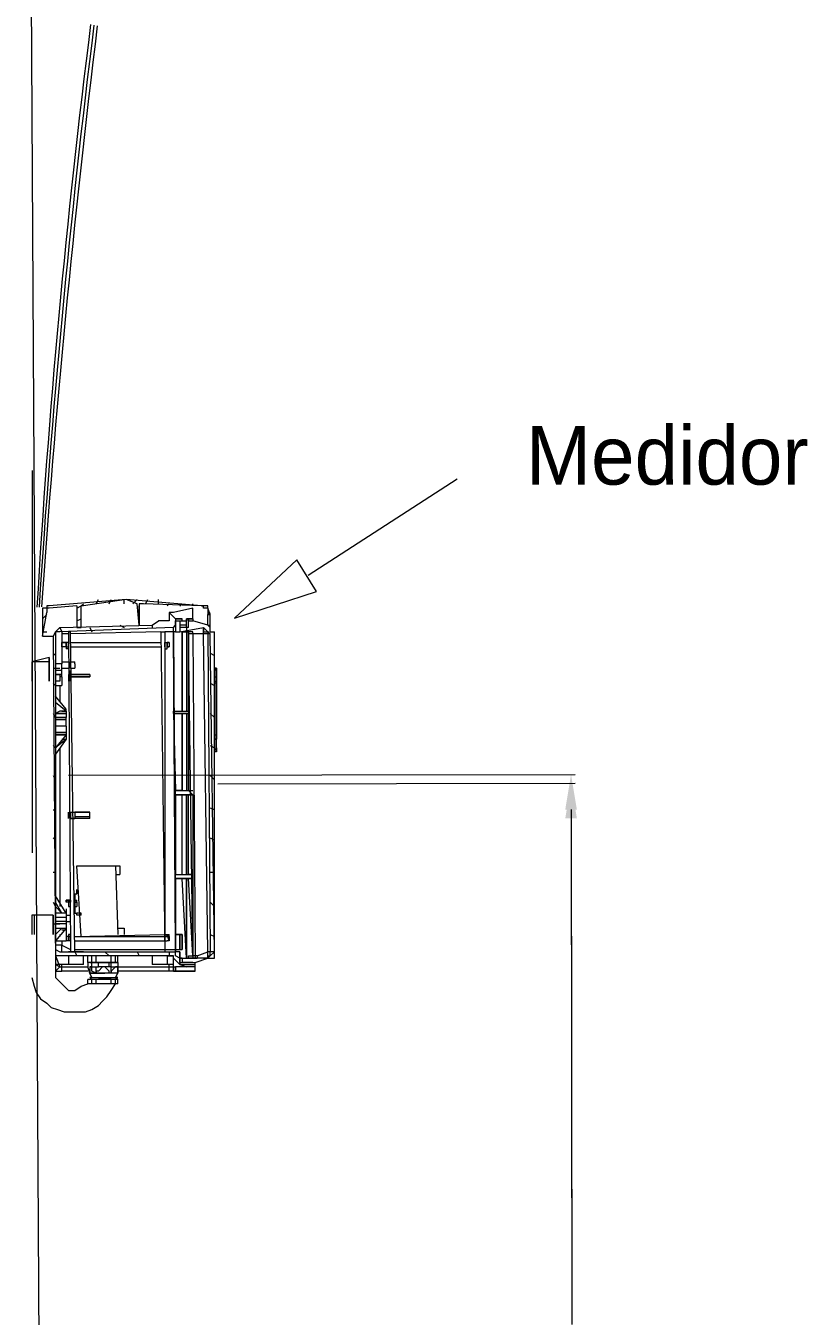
# Model space of a CAD drawing. Extents: x 604418 to 606014, y 1310869 to 1312555.
# Drawn here: x 605502.69 to 605511.62, y 1310943.22 to 1310957.96 of the extents above; entities that cross this region are included whole.
import ezdxf

# ---------------------------------------------------------------- set-up
doc = ezdxf.new("R2010")
doc.units = 0
doc.header["$MEASUREMENT"] = 0
doc.layers.add('1-Cartografia', color=7, linetype='Continuous', lineweight=13)

msp = doc.modelspace()

# ---------------------------------------------------------------- linework, layer by layer
at = {"layer": '1-Cartografia', "color": 7}
for p, q in [((605502.694, 1310969.051), (605502.884, 1310935.974)), ((605502.772, 1310948.517), (605502.772, 1310952.882)), ((605505.92, 1310951.689), (605507.623, 1310952.79)), ((605505.791, 1310951.862), (605505.077, 1310951.198)), ((605506.015, 1310951.503), (605505.791, 1310951.862)), ((605505.077, 1310951.198), (605506.015, 1310951.503)), ((605503.842, 1310951.41), (605502.959, 1310951.337)), ((605503.327, 1310951.337), (605503.352, 1310951.361)), ((605503.842, 1310951.41), (605503.352, 1310951.337)), ((605503.499, 1310951.361), (605503.523, 1310951.41)), ((605503.646, 1310951.361), (605503.67, 1310951.41)), ((605503.818, 1310951.361), (605503.818, 1310951.41)), ((605503.965, 1310951.361), (605503.842, 1310951.41)), ((605504.701, 1310951.337), (605503.842, 1310951.41)), ((605503.916, 1310951.361), (605503.965, 1310951.41)), ((605503.989, 1310951.116), (605503.965, 1310951.361)), ((605503.965, 1310951.361), (605503.965, 1310951.361)), ((605503.965, 1310951.361), (605503.965, 1310951.361)), ((605504.038, 1310951.361), (605503.989, 1310951.361)), ((605503.989, 1310951.361), (605503.989, 1310951.116)), ((605504.038, 1310951.361), (605504.038, 1310951.361)), ((605504.701, 1310951.337), (605504.038, 1310951.361)), ((605504.063, 1310951.361), (605504.087, 1310951.41)), ((605504.21, 1310951.361), (605504.21, 1310951.41)), ((605504.308, 1310951.337), (605504.333, 1310951.361)), ((605504.455, 1310951.337), (605504.48, 1310951.361)), ((605504.602, 1310951.337), (605504.602, 1310951.361)), ((605502.935, 1310951.312), (605502.886, 1310951.312)), ((605502.886, 1310951.312), (605502.886, 1310951.263)), ((605502.886, 1310951.263), (605502.886, 1310950.993)), ((605502.886, 1310950.993), (605502.935, 1310951.263)), ((605502.886, 1310951.189), (605502.935, 1310951.238)), ((605502.959, 1310951.337), (605502.935, 1310951.337)), ((605502.935, 1310951.337), (605502.935, 1310951.312)), ((605502.959, 1310951.312), (605502.935, 1310951.312)), ((605502.935, 1310951.312), (605502.935, 1310951.263)), ((605502.959, 1310951.337), (605502.959, 1310951.337)), ((605503.278, 1310951.337), (605502.959, 1310951.312)), ((605502.959, 1310951.312), (605502.959, 1310951.312)), ((605502.959, 1310951.312), (605502.959, 1310951.312)), ((605503.278, 1310951.312), (605503.327, 1310951.337)), ((605503.278, 1310951.337), (605503.278, 1310951.337)), ((605503.278, 1310951.337), (605503.278, 1310951.337)), ((605503.278, 1310951.337), (605503.278, 1310951.091)), ((605503.352, 1310951.337), (605503.327, 1310951.337)), ((605503.327, 1310951.337), (605503.327, 1310951.337)), ((605503.327, 1310951.091), (605503.327, 1310951.337)), ((605503.989, 1310951.263), (605503.989, 1310951.337)), ((605504.333, 1310951.263), (605504.406, 1310951.189)), ((605504.382, 1310951.263), (605504.333, 1310951.263)), ((605504.333, 1310951.263), (605504.333, 1310951.238)), ((605504.333, 1310951.238), (605504.333, 1310951.165)), ((605504.602, 1310951.312), (605504.382, 1310951.263)), ((605504.382, 1310951.263), (605504.382, 1310951.263)), ((605504.382, 1310951.263), (605504.382, 1310951.263)), ((605504.602, 1310951.189), (605504.602, 1310951.312)), ((605504.701, 1310951.337), (605504.725, 1310951.337)), ((605504.725, 1310951.337), (605504.701, 1310951.337)), ((605504.725, 1310951.337), (605504.701, 1310951.337)), ((605504.774, 1310951.337), (605504.725, 1310951.337)), ((605504.725, 1310951.337), (605504.725, 1310951.337)), ((605504.725, 1310951.312), (605504.725, 1310951.337)), ((605504.774, 1310951.312), (605504.725, 1310951.312)), ((605504.774, 1310951.312), (605504.774, 1310951.337)), ((605504.774, 1310951.312), (605504.774, 1310951.238)), ((605504.799, 1310951.238), (605504.774, 1310951.312)), ((605504.774, 1310951.312), (605504.774, 1310951.312)), ((605504.774, 1310951.312), (605504.774, 1310951.312)), ((605504.774, 1310951.238), (605504.799, 1310951.263)), ((605504.774, 1310951.238), (605504.799, 1310951.238)), ((605504.774, 1310951.116), (605504.774, 1310951.238)), ((605504.799, 1310951.091), (605504.799, 1310951.238)), ((605503.082, 1310951.091), (605503.033, 1310951.042)), ((605503.082, 1310951.091), (605504.136, 1310951.116)), ((605503.082, 1310951.091), (605503.106, 1310951.042)), ((605504.382, 1310951.091), (605503.082, 1310951.042)), ((605503.278, 1310951.165), (605503.327, 1310951.189)), ((605503.278, 1310951.091), (605503.327, 1310951.091)), ((605503.425, 1310951.091), (605503.45, 1310951.042)), ((605503.769, 1310951.116), (605503.818, 1310951.091)), ((605503.989, 1310951.165), (605503.989, 1310951.189)), ((605504.136, 1310951.116), (605504.21, 1310951.165)), ((605504.136, 1310951.116), (605504.136, 1310951.091)), ((605504.333, 1310951.165), (605504.21, 1310951.165)), ((605504.333, 1310951.165), (605504.333, 1310951.165)), ((605504.333, 1310951.165), (605504.333, 1310951.165)), ((605504.382, 1310951.091), (605504.406, 1310951.116)), ((605504.382, 1310951.042), (605504.382, 1310951.091)), ((605504.382, 1310951.091), (605504.382, 1310951.091)), ((605504.406, 1310951.189), (605504.406, 1310951.091)), ((605504.406, 1310951.189), (605504.406, 1310951.165)), ((605504.48, 1310951.189), (605504.406, 1310951.189)), ((605504.406, 1310951.189), (605504.406, 1310951.189)), ((605504.406, 1310951.189), (605504.406, 1310951.165)), ((605504.406, 1310951.189), (605504.48, 1310951.189)), ((605504.406, 1310951.165), (605504.406, 1310951.042)), ((605504.406, 1310951.165), (605504.406, 1310951.042)), ((605504.406, 1310951.165), (605504.406, 1310951.165)), ((605504.406, 1310951.116), (605504.406, 1310951.165)), ((605504.406, 1310951.165), (605504.455, 1310951.165)), ((605504.406, 1310951.116), (605504.406, 1310951.116)), ((605504.406, 1310951.116), (605504.406, 1310951.116)), ((605504.406, 1310951.091), (605504.406, 1310951.042)), ((605504.406, 1310951.091), (605504.406, 1310951.091)), ((605504.406, 1310951.091), (605504.406, 1310951.091)), ((605504.455, 1310951.165), (605504.455, 1310951.042)), ((605504.455, 1310951.165), (605504.455, 1310951.165)), ((605504.455, 1310951.165), (605504.455, 1310951.091)), ((605504.455, 1310951.165), (605504.455, 1310951.116)), ((605504.455, 1310951.165), (605504.529, 1310951.165)), ((605504.529, 1310951.116), (605504.455, 1310951.116)), ((605504.553, 1310951.091), (605504.455, 1310951.091)), ((605504.455, 1310951.042), (605504.725, 1310951.091)), ((605504.48, 1310951.165), (605504.48, 1310951.189)), ((605504.48, 1310951.165), (605504.529, 1310951.165)), ((605504.529, 1310951.189), (605504.529, 1310951.189)), ((605504.602, 1310951.189), (605504.529, 1310951.189)), ((605504.529, 1310951.189), (605504.529, 1310951.165)), ((605504.529, 1310951.091), (605504.529, 1310951.189)), ((605504.529, 1310951.189), (605504.553, 1310951.189)), ((605504.529, 1310951.165), (605504.529, 1310951.165)), ((605504.529, 1310951.165), (605504.529, 1310951.165)), ((605504.529, 1310951.165), (605504.529, 1310951.165)), ((605504.529, 1310951.165), (605504.529, 1310951.165)), ((605504.529, 1310951.091), (605504.529, 1310951.042)), ((605504.553, 1310951.189), (605504.602, 1310951.189)), ((605504.553, 1310951.091), (605504.553, 1310951.189)), ((605504.553, 1310951.189), (605504.553, 1310951.189)), ((605504.553, 1310951.189), (605504.553, 1310951.165)), ((605504.553, 1310951.165), (605504.602, 1310951.165)), ((605504.602, 1310951.189), (605504.602, 1310951.165)), ((605504.602, 1310951.189), (605504.602, 1310951.189)), ((605504.602, 1310951.165), (605504.602, 1310951.165)), ((605504.774, 1310951.116), (605504.602, 1310951.165)), ((605504.774, 1310951.042), (605504.725, 1310951.091)), ((605504.725, 1310951.042), (605504.725, 1310951.091)), ((605504.725, 1310951.091), (605504.725, 1310951.042)), ((605504.774, 1310951.116), (605504.799, 1310951.116)), ((605504.799, 1310951.091), (605504.774, 1310951.116)), ((605504.774, 1310951.116), (605504.774, 1310951.116)), ((605504.799, 1310951.042), (605504.799, 1310951.091)), ((605502.886, 1310951.042), (605502.935, 1310951.042)), ((605502.886, 1310950.993), (605502.886, 1310950.993)), ((605502.886, 1310950.993), (605503.008, 1310950.993)), ((605503.033, 1310951.042), (605503.008, 1310950.993)), ((605503.008, 1310950.993), (605503.033, 1310947.216)), ((605503.082, 1310951.042), (605503.033, 1310951.042)), ((605503.033, 1310951.042), (605503.033, 1310951.042)), ((605503.033, 1310951.042), (605503.033, 1310951.018)), ((605503.033, 1310951.018), (605503.033, 1310951.018)), ((605503.033, 1310951.018), (605503.033, 1310950.993)), ((605503.033, 1310950.993), (605503.033, 1310947.461)), ((605503.106, 1310951.042), (605503.106, 1310950.674)), ((605503.18, 1310951.018), (605503.106, 1310951.018)), ((605503.106, 1310950.871), (605503.106, 1310950.92)), ((605503.106, 1310950.92), (605503.155, 1310950.92)), ((605503.155, 1310950.92), (605503.106, 1310950.92)), ((605503.155, 1310950.871), (605503.155, 1310950.92)), ((605503.18, 1310950.92), (605503.155, 1310950.92)), ((605503.155, 1310950.92), (605503.155, 1310950.871)), ((605503.155, 1310950.871), (605503.155, 1310950.92)), ((605503.155, 1310950.92), (605503.155, 1310950.871)), ((605503.155, 1310950.92), (605503.155, 1310950.92)), ((605503.155, 1310950.92), (605503.155, 1310950.92)), ((605503.204, 1310951.042), (605503.18, 1310951.042)), ((605503.18, 1310951.042), (605503.204, 1310947.388)), ((605503.18, 1310950.92), (605503.18, 1310950.871)), ((605503.18, 1310950.871), (605503.18, 1310950.92)), ((605503.18, 1310950.895), (605503.18, 1310950.92)), ((605503.18, 1310950.92), (605503.18, 1310950.92)), ((605503.18, 1310950.92), (605503.18, 1310950.92)), ((605504.235, 1310951.042), (605503.204, 1310951.018)), ((605503.254, 1310947.388), (605503.204, 1310951.042)), ((605503.204, 1310950.92), (605504.235, 1310950.92)), ((605503.204, 1310950.92), (605504.235, 1310950.92)), ((605504.235, 1310951.042), (605504.284, 1310951.042)), ((605504.235, 1310951.042), (605504.284, 1310947.388)), ((605504.284, 1310951.042), (605504.284, 1310947.388)), ((605504.382, 1310951.042), (605504.284, 1310951.042)), ((605504.284, 1310950.92), (605504.284, 1310950.92)), ((605504.284, 1310950.92), (605504.284, 1310950.92)), ((605504.284, 1310950.92), (605504.308, 1310950.92)), ((605504.284, 1310950.92), (605504.284, 1310950.846)), ((605504.284, 1310950.92), (605504.284, 1310950.92)), ((605504.284, 1310950.92), (605504.308, 1310950.92)), ((605504.284, 1310950.92), (605504.284, 1310950.871)), ((605504.284, 1310950.871), (605504.284, 1310950.92)), ((605504.333, 1310950.92), (605504.308, 1310950.92)), ((605504.308, 1310950.871), (605504.308, 1310950.92)), ((605504.308, 1310950.871), (605504.308, 1310950.92)), ((605504.308, 1310950.871), (605504.308, 1310950.92)), ((605504.308, 1310950.92), (605504.308, 1310950.92)), ((605504.308, 1310950.92), (605504.308, 1310950.871)), ((605504.308, 1310950.92), (605504.333, 1310950.92)), ((605504.308, 1310950.92), (605504.308, 1310950.92)), ((605504.333, 1310950.92), (605504.333, 1310950.871)), ((605504.382, 1310951.042), (605504.382, 1310951.042)), ((605504.406, 1310951.042), (605504.382, 1310951.042)), ((605504.382, 1310951.042), (605504.382, 1310950.135)), ((605504.406, 1310947.412), (605504.382, 1310951.042)), ((605504.382, 1310951.042), (605504.406, 1310947.584)), ((605504.406, 1310951.042), (605504.455, 1310951.042)), ((605504.48, 1310951.042), (605504.48, 1310951.042)), ((605504.48, 1310951.042), (605504.529, 1310951.042)), ((605504.48, 1310951.042), (605504.48, 1310951.042)), ((605504.48, 1310951.042), (605504.48, 1310951.042)), ((605504.48, 1310951.042), (605504.48, 1310951.042)), ((605504.48, 1310951.042), (605504.48, 1310951.042)), ((605504.48, 1310950.135), (605504.48, 1310951.042)), ((605504.48, 1310950.135), (605504.48, 1310951.042)), ((605504.48, 1310951.042), (605504.48, 1310950.135)), ((605504.553, 1310951.042), (605504.529, 1310951.042)), ((605504.529, 1310951.042), (605504.529, 1310951.042)), ((605504.529, 1310951.042), (605504.529, 1310951.042)), ((605504.529, 1310951.042), (605504.529, 1310951.042)), ((605504.529, 1310951.042), (605504.529, 1310951.042)), ((605504.529, 1310951.042), (605504.529, 1310951.042)), ((605504.529, 1310951.042), (605504.529, 1310951.042)), ((605504.529, 1310951.042), (605504.553, 1310951.042)), ((605504.529, 1310951.042), (605504.529, 1310951.042)), ((605504.529, 1310951.042), (605504.553, 1310951.042)), ((605504.529, 1310951.042), (605504.529, 1310950.135)), ((605504.553, 1310951.018), (605504.553, 1310951.042)), ((605504.553, 1310951.042), (605504.553, 1310951.042)), ((605504.553, 1310951.042), (605504.553, 1310951.042)), ((605504.553, 1310951.042), (605504.553, 1310951.042)), ((605504.553, 1310951.042), (605504.553, 1310951.042)), ((605504.553, 1310951.042), (605504.553, 1310951.018)), ((605504.553, 1310951.042), (605504.553, 1310951.042)), ((605504.553, 1310951.042), (605504.553, 1310951.042)), ((605504.553, 1310951.042), (605504.553, 1310951.042)), ((605504.553, 1310951.042), (605504.553, 1310951.018)), ((605504.602, 1310951.042), (605504.553, 1310951.042)), ((605504.553, 1310951.042), (605504.553, 1310951.042)), ((605504.553, 1310951.018), (605504.553, 1310951.018)), ((605504.553, 1310951.018), (605504.553, 1310951.018)), ((605504.553, 1310951.018), (605504.553, 1310951.018)), ((605504.602, 1310951.018), (605504.553, 1310951.018)), ((605504.553, 1310950.135), (605504.553, 1310951.018)), ((605504.553, 1310951.018), (605504.553, 1310950.135)), ((605504.602, 1310947.339), (605504.553, 1310951.018)), ((605504.602, 1310951.018), (605504.602, 1310951.042)), ((605504.725, 1310951.018), (605504.602, 1310951.018)), ((605504.602, 1310951.018), (605504.627, 1310947.339)), ((605504.725, 1310951.018), (605504.725, 1310951.042)), ((605504.725, 1310951.042), (605504.725, 1310951.042)), ((605504.725, 1310951.042), (605504.725, 1310951.042)), ((605504.725, 1310951.042), (605504.725, 1310951.042)), ((605504.725, 1310951.042), (605504.725, 1310951.042)), ((605504.725, 1310951.042), (605504.725, 1310951.042)), ((605504.725, 1310951.042), (605504.774, 1310951.042)), ((605504.799, 1310951.018), (605504.725, 1310951.018)), ((605504.774, 1310947.388), (605504.725, 1310951.018)), ((605504.799, 1310951.018), (605504.774, 1310951.042)), ((605504.774, 1310951.042), (605504.774, 1310951.018)), ((605504.774, 1310951.018), (605504.799, 1310947.388)), ((605504.799, 1310951.042), (605504.799, 1310951.042)), ((605504.799, 1310951.042), (605504.848, 1310951.042)), ((605504.848, 1310947.388), (605504.799, 1310951.018)), ((605504.848, 1310947.388), (605504.848, 1310951.042)), ((605503.008, 1310950.797), (605503.033, 1310950.772)), ((605503.155, 1310950.871), (605503.106, 1310950.871)), ((605503.155, 1310950.871), (605503.106, 1310950.871)), ((605503.155, 1310950.871), (605503.18, 1310950.871)), ((605503.155, 1310950.871), (605503.155, 1310950.846)), ((605503.155, 1310950.871), (605503.155, 1310950.871)), ((605503.155, 1310950.871), (605503.155, 1310950.871)), ((605503.18, 1310950.846), (605503.155, 1310950.846)), ((605503.18, 1310950.846), (605503.18, 1310950.895)), ((605503.204, 1310950.871), (605504.235, 1310950.871)), ((605503.204, 1310950.871), (605504.235, 1310950.871)), ((605504.284, 1310950.846), (605504.308, 1310950.846)), ((605504.333, 1310950.871), (605504.308, 1310950.871)), ((605504.308, 1310950.871), (605504.308, 1310950.871)), ((605504.308, 1310950.846), (605504.308, 1310950.871)), ((605504.308, 1310950.871), (605504.308, 1310950.871)), ((605504.308, 1310950.871), (605504.333, 1310950.871)), ((605504.308, 1310950.871), (605504.308, 1310950.871)), ((605504.799, 1310950.797), (605504.848, 1310950.772)), ((605502.959, 1310950.748), (605502.763, 1310950.699)), ((605502.959, 1310950.699), (605502.763, 1310950.699)), ((605502.763, 1310950.699), (605502.763, 1310950.478)), ((605502.763, 1310950.699), (605502.763, 1310950.478)), ((605502.959, 1310950.478), (605502.959, 1310950.748)), ((605502.959, 1310950.748), (605502.959, 1310950.478)), ((605502.959, 1310950.478), (605502.959, 1310950.699)), ((605503.008, 1310950.625), (605503.082, 1310950.625)), ((605503.106, 1310950.674), (605503.033, 1310950.674)), ((605503.106, 1310950.699), (605503.18, 1310950.699)), ((605503.106, 1310950.527), (605503.106, 1310950.674)), ((605503.106, 1310950.625), (605503.18, 1310950.625)), ((605503.204, 1310950.699), (605503.204, 1310950.699)), ((605503.204, 1310950.699), (605503.204, 1310950.625)), ((605503.204, 1310950.625), (605503.204, 1310950.699)), ((605503.204, 1310950.699), (605503.254, 1310950.699)), ((605503.204, 1310950.625), (605503.204, 1310950.625)), ((605503.204, 1310950.625), (605503.254, 1310950.625)), ((605503.254, 1310950.674), (605503.254, 1310950.699)), ((605503.254, 1310950.674), (605503.254, 1310950.674)), ((605503.254, 1310950.674), (605503.254, 1310950.674)), ((605503.254, 1310950.674), (605503.254, 1310950.674)), ((605503.254, 1310950.674), (605503.254, 1310950.625)), ((605504.872, 1310950.625), (605504.848, 1310950.625)), ((605504.848, 1310950.527), (605504.848, 1310950.625)), ((605504.848, 1310950.625), (605504.848, 1310950.625)), ((605504.872, 1310950.601), (605504.848, 1310950.625)), ((605504.848, 1310950.625), (605504.848, 1310950.527)), ((605504.872, 1310950.625), (605504.872, 1310950.601)), ((605504.872, 1310950.601), (605504.872, 1310950.625)), ((605504.872, 1310950.625), (605504.872, 1310950.625)), ((605502.763, 1310950.478), (605502.763, 1310950.478)), ((605502.959, 1310950.478), (605502.959, 1310950.478)), ((605503.106, 1310950.601), (605503.033, 1310950.601)), ((605503.106, 1310950.552), (605503.033, 1310950.552)), ((605503.033, 1310950.552), (605503.106, 1310950.552)), ((605503.082, 1310950.478), (605503.033, 1310950.478)), ((605503.082, 1310950.552), (605503.082, 1310950.478)), ((605503.106, 1310950.527), (605503.082, 1310950.527)), ((605503.106, 1310950.527), (605503.106, 1310950.429)), ((605503.18, 1310950.552), (605503.18, 1310950.552)), ((605503.18, 1310950.552), (605503.18, 1310950.478)), ((605503.18, 1310950.478), (605503.18, 1310950.478)), ((605503.204, 1310950.601), (605503.204, 1310950.601)), ((605503.204, 1310950.601), (605503.204, 1310950.478)), ((605503.204, 1310950.478), (605503.204, 1310950.601)), ((605503.204, 1310950.601), (605503.204, 1310950.478)), ((605503.204, 1310950.478), (605503.204, 1310950.601)), ((605503.425, 1310950.552), (605503.204, 1310950.552)), ((605503.204, 1310950.552), (605503.425, 1310950.552)), ((605503.204, 1310950.527), (605503.425, 1310950.527)), ((605503.425, 1310950.527), (605503.204, 1310950.527)), ((605503.204, 1310950.478), (605503.204, 1310950.478)), ((605503.425, 1310950.527), (605503.401, 1310950.527)), ((605503.401, 1310950.527), (605503.401, 1310950.527)), ((605503.425, 1310950.527), (605503.401, 1310950.527)), ((605503.425, 1310950.552), (605503.425, 1310950.527)), ((605503.425, 1310950.527), (605503.425, 1310950.527)), ((605504.848, 1310950.527), (605504.872, 1310950.527)), ((605504.848, 1310950.527), (605504.848, 1310950.527)), ((605504.848, 1310950.527), (605504.848, 1310949.816)), ((605504.848, 1310950.527), (605504.848, 1310949.816)), ((605504.848, 1310950.454), (605504.848, 1310950.478)), ((605504.848, 1310950.478), (605504.848, 1310950.478)), ((605504.848, 1310950.478), (605504.872, 1310950.478)), ((605504.872, 1310950.601), (605504.872, 1310950.527)), ((605504.872, 1310950.527), (605504.872, 1310950.601)), ((605504.872, 1310950.601), (605504.872, 1310950.601)), ((605504.872, 1310950.478), (605504.872, 1310950.527)), ((605504.872, 1310950.527), (605504.872, 1310950.478)), ((605504.872, 1310950.478), (605504.872, 1310950.454)), ((605504.872, 1310950.478), (605504.872, 1310950.478)), ((605504.872, 1310950.478), (605504.872, 1310950.478)), ((605504.872, 1310950.454), (605504.872, 1310950.478)), ((605503.008, 1310950.454), (605503.033, 1310950.429)), ((605503.033, 1310950.429), (605503.106, 1310950.429)), ((605503.082, 1310950.429), (605503.082, 1310950.233)), ((605504.799, 1310950.454), (605504.848, 1310950.429)), ((605504.872, 1310950.454), (605504.848, 1310950.454)), ((605504.848, 1310950.454), (605504.848, 1310950.454)), ((605504.848, 1310950.454), (605504.848, 1310950.454)), ((605504.872, 1310950.454), (605504.872, 1310950.454)), ((605504.872, 1310950.454), (605504.872, 1310950.454)), ((605504.872, 1310949.865), (605504.872, 1310950.454)), ((605504.872, 1310950.454), (605504.872, 1310949.865)), ((605503.155, 1310950.159), (605503.033, 1310950.306)), ((605503.155, 1310950.135), (605503.033, 1310950.233)), ((605503.155, 1310950.135), (605503.033, 1310950.233)), ((605503.155, 1310950.135), (605503.155, 1310950.159)), ((605503.008, 1310950.11), (605503.033, 1310950.061)), ((605503.082, 1310950.135), (605503.033, 1310950.11)), ((605503.033, 1310950.11), (605503.155, 1310950.11)), ((605503.155, 1310950.11), (605503.033, 1310950.11)), ((605503.155, 1310950.061), (605503.033, 1310950.061)), ((605503.033, 1310950.061), (605503.155, 1310950.061)), ((605503.155, 1310950.037), (605503.033, 1310950.037)), ((605503.155, 1310950.135), (605503.082, 1310950.135)), ((605503.106, 1310950.135), (605503.155, 1310950.135)), ((605503.155, 1310950.135), (605503.155, 1310950.135)), ((605503.155, 1310950.135), (605503.155, 1310950.11)), ((605503.155, 1310950.11), (605503.155, 1310950.061)), ((605503.155, 1310950.11), (605503.155, 1310950.11)), ((605503.155, 1310949.963), (605503.155, 1310950.061)), ((605504.382, 1310950.135), (605504.48, 1310950.135)), ((605504.382, 1310950.11), (605504.382, 1310950.135)), ((605504.382, 1310950.135), (605504.553, 1310950.135)), ((605504.48, 1310950.11), (605504.382, 1310950.11)), ((605504.382, 1310950.11), (605504.553, 1310950.11)), ((605504.382, 1310950.11), (605504.406, 1310949.227)), ((605504.48, 1310950.135), (605504.48, 1310950.135)), ((605504.48, 1310950.135), (605504.48, 1310950.135)), ((605504.48, 1310950.135), (605504.529, 1310950.135)), ((605504.48, 1310950.135), (605504.48, 1310950.135)), ((605504.48, 1310950.135), (605504.48, 1310950.135)), ((605504.48, 1310950.11), (605504.48, 1310950.11)), ((605504.48, 1310950.11), (605504.529, 1310950.11)), ((605504.48, 1310950.11), (605504.529, 1310950.11)), ((605504.529, 1310950.11), (605504.48, 1310950.11)), ((605504.48, 1310950.11), (605504.48, 1310950.11)), ((605504.48, 1310950.11), (605504.48, 1310950.11)), ((605504.48, 1310950.11), (605504.48, 1310949.227)), ((605504.48, 1310949.227), (605504.48, 1310950.11)), ((605504.48, 1310949.227), (605504.48, 1310950.11)), ((605504.529, 1310950.135), (605504.553, 1310950.135)), ((605504.553, 1310950.11), (605504.529, 1310950.11)), ((605504.529, 1310950.11), (605504.529, 1310949.227)), ((605504.553, 1310950.135), (605504.553, 1310950.135)), ((605504.553, 1310950.135), (605504.553, 1310950.135)), ((605504.553, 1310950.135), (605504.553, 1310950.135)), ((605504.553, 1310950.135), (605504.553, 1310950.135)), ((605504.553, 1310950.135), (605504.553, 1310950.11)), ((605504.553, 1310950.11), (605504.553, 1310950.11)), ((605504.553, 1310950.11), (605504.553, 1310950.11)), ((605504.553, 1310950.11), (605504.553, 1310950.11)), ((605504.553, 1310950.11), (605504.553, 1310950.11)), ((605504.553, 1310949.227), (605504.553, 1310950.11)), ((605504.553, 1310950.11), (605504.553, 1310949.227)), ((605504.799, 1310950.11), (605504.848, 1310950.061)), ((605503.155, 1310949.963), (605503.033, 1310949.963)), ((605503.155, 1310949.89), (605503.033, 1310949.89)), ((605503.033, 1310949.89), (605503.155, 1310949.89)), ((605503.155, 1310949.865), (605503.033, 1310949.718)), ((605503.082, 1310949.865), (605503.033, 1310949.865)), ((605503.033, 1310949.865), (605503.155, 1310949.865)), ((605503.155, 1310949.865), (605503.033, 1310949.865)), ((605503.155, 1310949.865), (605503.082, 1310949.865)), ((605503.155, 1310949.963), (605503.155, 1310949.89)), ((605503.155, 1310949.89), (605503.155, 1310949.816)), ((605504.848, 1310949.816), (605504.848, 1310949.865)), ((605504.848, 1310949.865), (605504.872, 1310949.865)), ((605504.872, 1310949.865), (605504.872, 1310949.816)), ((605504.872, 1310949.865), (605504.872, 1310949.865)), ((605504.872, 1310949.816), (605504.872, 1310949.865)), ((605504.872, 1310949.865), (605504.872, 1310949.865)), ((605504.872, 1310949.865), (605504.872, 1310949.865)), ((605504.872, 1310949.865), (605504.872, 1310949.865)), ((605503.008, 1310949.742), (605503.033, 1310949.718)), ((605503.155, 1310949.816), (605503.033, 1310949.644)), ((605503.155, 1310949.816), (605503.033, 1310949.718)), ((605503.082, 1310949.718), (605503.082, 1310947.903)), ((605503.106, 1310949.816), (605503.155, 1310949.816)), ((605503.155, 1310949.816), (605503.155, 1310949.816)), ((605503.155, 1310949.816), (605503.155, 1310949.816)), ((605504.799, 1310949.742), (605504.848, 1310949.718)), ((605504.848, 1310949.816), (605504.848, 1310949.669)), ((605504.848, 1310949.669), (605504.848, 1310949.816)), ((605504.848, 1310949.816), (605504.872, 1310949.816)), ((605504.872, 1310949.816), (605504.848, 1310949.816)), ((605504.848, 1310949.669), (605504.872, 1310949.718)), ((605504.872, 1310949.718), (605504.872, 1310949.816)), ((605504.872, 1310949.718), (605504.872, 1310949.816)), ((605504.872, 1310949.816), (605504.872, 1310949.816)), ((605504.872, 1310949.816), (605504.872, 1310949.816)), ((605504.872, 1310949.816), (605504.872, 1310949.816)), ((605504.872, 1310949.816), (605504.872, 1310949.816)), ((605504.872, 1310949.816), (605504.872, 1310949.816)), ((605504.872, 1310949.816), (605504.872, 1310949.816)), ((605504.872, 1310949.718), (605504.872, 1310949.669)), ((605504.872, 1310949.718), (605504.872, 1310949.669)), ((605504.872, 1310949.718), (605504.872, 1310949.718)), ((605504.872, 1310949.718), (605504.872, 1310949.718)), ((605504.848, 1310949.669), (605504.848, 1310949.669)), ((605504.872, 1310949.669), (605504.848, 1310949.669)), ((605504.872, 1310949.669), (605504.872, 1310949.669)), ((605503.008, 1310949.399), (605503.033, 1310949.35)), ((605503.183, 1310949.405), (605508.971, 1310949.411)), ((605504.799, 1310949.399), (605504.848, 1310949.35)), ((605504.888, 1310949.304), (605508.971, 1310949.311)), ((605504.48, 1310949.227), (605504.406, 1310949.227)), ((605504.406, 1310949.178), (605504.406, 1310949.227)), ((605504.406, 1310949.227), (605504.553, 1310949.227)), ((605504.48, 1310949.178), (605504.406, 1310949.178)), ((605504.406, 1310949.178), (605504.553, 1310949.178)), ((605504.406, 1310949.178), (605504.406, 1310948.271)), ((605504.48, 1310949.227), (605504.529, 1310949.227)), ((605504.48, 1310949.227), (605504.529, 1310949.227)), ((605504.48, 1310949.227), (605504.529, 1310949.227)), ((605504.48, 1310949.227), (605504.529, 1310949.227)), ((605504.529, 1310949.178), (605504.48, 1310949.178)), ((605504.529, 1310949.178), (605504.48, 1310949.178)), ((605504.48, 1310949.178), (605504.529, 1310949.178)), ((605504.529, 1310949.178), (605504.48, 1310949.178)), ((605504.48, 1310948.271), (605504.48, 1310949.178)), ((605504.529, 1310949.227), (605504.553, 1310949.227)), ((605504.529, 1310949.178), (605504.529, 1310949.178)), ((605504.553, 1310949.178), (605504.529, 1310949.178)), ((605504.529, 1310949.178), (605504.529, 1310949.178)), ((605504.529, 1310949.178), (605504.529, 1310948.271)), ((605504.529, 1310949.178), (605504.529, 1310948.271)), ((605504.529, 1310948.271), (605504.529, 1310949.178)), ((605504.553, 1310949.227), (605504.553, 1310949.227)), ((605504.553, 1310949.227), (605504.602, 1310949.227)), ((605504.553, 1310949.227), (605504.602, 1310949.178)), ((605504.602, 1310949.178), (605504.553, 1310949.178)), ((605504.553, 1310949.178), (605504.553, 1310949.178)), ((605504.553, 1310949.178), (605504.602, 1310949.178)), ((605504.602, 1310949.178), (605504.553, 1310949.178)), ((605504.553, 1310948.271), (605504.553, 1310949.178)), ((605504.602, 1310949.178), (605504.602, 1310949.178)), ((605504.602, 1310949.178), (605504.602, 1310949.178)), ((605504.602, 1310949.178), (605504.602, 1310948.271)), ((605503.008, 1310949.007), (605503.033, 1310949.007)), ((605503.18, 1310948.908), (605503.18, 1310948.982)), ((605503.18, 1310948.982), (605503.18, 1310948.982)), ((605503.204, 1310948.982), (605503.254, 1310948.982)), ((605503.204, 1310948.982), (605503.204, 1310948.908)), ((605503.204, 1310948.908), (605503.204, 1310948.982)), ((605503.204, 1310948.908), (605503.204, 1310948.982)), ((605503.204, 1310948.982), (605503.254, 1310948.982)), ((605503.254, 1310948.982), (605503.254, 1310948.908)), ((605503.254, 1310948.982), (605503.425, 1310948.982)), ((605503.425, 1310948.982), (605503.254, 1310948.982)), ((605503.425, 1310948.933), (605503.425, 1310948.982)), ((605504.799, 1310949.031), (605504.848, 1310949.007)), ((605508.924, 1310949.01), (605508.932, 1310943.232)), ((605503.18, 1310948.908), (605503.18, 1310948.908)), ((605503.204, 1310948.908), (605503.254, 1310948.908)), ((605503.254, 1310948.908), (605503.204, 1310948.908)), ((605503.254, 1310948.933), (605503.425, 1310948.933)), ((605503.425, 1310948.908), (605503.254, 1310948.908)), ((605503.425, 1310948.933), (605503.425, 1310948.933)), ((605503.425, 1310948.933), (605503.425, 1310948.933)), ((605503.425, 1310948.933), (605503.425, 1310948.933)), ((605503.425, 1310948.908), (605503.425, 1310948.933)), ((605508.924, 1310948.91), (605508.932, 1310943.131)), ((605503.008, 1310948.688), (605503.033, 1310948.663)), ((605504.799, 1310948.688), (605504.848, 1310948.663)), ((605503.008, 1310948.295), (605503.033, 1310948.295)), ((605503.327, 1310947.56), (605503.278, 1310948.369)), ((605503.278, 1310948.369), (605503.72, 1310948.369)), ((605503.72, 1310948.369), (605503.769, 1310948.369)), ((605503.72, 1310948.369), (605503.744, 1310947.584)), ((605503.72, 1310948.271), (605503.769, 1310948.271)), ((605503.769, 1310948.369), (605503.769, 1310948.271)), ((605504.406, 1310948.271), (605504.48, 1310948.271)), ((605504.406, 1310948.222), (605504.406, 1310948.271)), ((605504.406, 1310948.271), (605504.602, 1310948.271)), ((605504.48, 1310948.271), (605504.529, 1310948.271)), ((605504.48, 1310948.271), (605504.529, 1310948.271)), ((605504.529, 1310948.271), (605504.529, 1310948.271)), ((605504.529, 1310948.271), (605504.553, 1310948.271)), ((605504.529, 1310948.271), (605504.529, 1310948.271)), ((605504.529, 1310948.271), (605504.529, 1310948.271)), ((605504.602, 1310948.271), (605504.553, 1310948.271)), ((605504.602, 1310948.271), (605504.602, 1310948.271)), ((605504.602, 1310948.271), (605504.602, 1310948.222)), ((605504.799, 1310948.295), (605504.848, 1310948.295)), ((605503.278, 1310948.099), (605503.278, 1310948.099)), ((605503.278, 1310948.099), (605503.278, 1310948.05)), ((605503.278, 1310948.05), (605503.278, 1310948.099)), ((605504.48, 1310948.222), (605504.406, 1310948.222)), ((605504.406, 1310948.222), (605504.602, 1310948.222)), ((605504.406, 1310948.222), (605504.406, 1310947.584)), ((605504.529, 1310948.222), (605504.48, 1310948.222)), ((605504.529, 1310947.314), (605504.48, 1310948.222)), ((605504.529, 1310948.222), (605504.529, 1310948.222)), ((605504.553, 1310948.222), (605504.529, 1310948.222)), ((605504.529, 1310948.222), (605504.529, 1310948.222)), ((605504.529, 1310948.222), (605504.529, 1310947.314)), ((605504.529, 1310948.222), (605504.529, 1310947.314)), ((605504.529, 1310947.314), (605504.529, 1310948.222)), ((605504.602, 1310948.222), (605504.553, 1310948.222)), ((605504.602, 1310947.339), (605504.553, 1310948.222)), ((605504.602, 1310948.222), (605504.602, 1310947.339)), ((605503.008, 1310947.952), (605503.033, 1310947.903)), ((605503.155, 1310947.829), (605503.033, 1310948.026)), ((605503.106, 1310947.829), (605503.033, 1310947.952)), ((605503.155, 1310947.977), (605503.18, 1310947.977)), ((605503.155, 1310947.952), (605503.155, 1310947.977)), ((605503.155, 1310947.977), (605503.155, 1310947.952)), ((605503.18, 1310947.977), (605503.155, 1310947.977)), ((605503.155, 1310947.977), (605503.18, 1310947.977)), ((605503.18, 1310947.952), (605503.155, 1310947.952)), ((605503.18, 1310947.952), (605503.155, 1310947.952)), ((605503.18, 1310947.952), (605503.204, 1310947.977)), ((605503.204, 1310947.977), (605503.18, 1310947.977)), ((605503.18, 1310947.952), (605503.18, 1310947.977)), ((605503.18, 1310947.977), (605503.18, 1310947.977)), ((605503.18, 1310947.977), (605503.18, 1310947.952)), ((605503.18, 1310947.977), (605503.18, 1310947.952)), ((605503.18, 1310947.977), (605503.18, 1310947.977)), ((605503.204, 1310947.952), (605503.18, 1310947.952)), ((605503.18, 1310947.952), (605503.18, 1310947.952)), ((605503.18, 1310947.952), (605503.18, 1310947.952)), ((605503.18, 1310947.952), (605503.18, 1310947.903)), ((605503.18, 1310947.952), (605503.18, 1310947.952)), ((605503.204, 1310947.977), (605503.204, 1310947.977)), ((605503.204, 1310947.952), (605503.204, 1310947.977)), ((605503.204, 1310947.977), (605503.204, 1310947.952)), ((605503.204, 1310947.903), (605503.204, 1310947.952)), ((605503.254, 1310948.05), (605503.254, 1310947.878)), ((605503.254, 1310948.05), (605503.254, 1310947.878)), ((605503.254, 1310948.05), (605503.254, 1310948.05)), ((605503.254, 1310948.05), (605503.254, 1310948.05)), ((605503.254, 1310948.05), (605503.254, 1310948.05)), ((605503.254, 1310948.05), (605503.254, 1310948.05)), ((605503.254, 1310948.05), (605503.254, 1310948.05)), ((605503.254, 1310948.05), (605503.278, 1310948.05)), ((605503.254, 1310948.05), (605503.278, 1310948.05)), ((605503.254, 1310947.903), (605503.254, 1310947.977)), ((605503.254, 1310947.977), (605503.278, 1310947.977)), ((605503.278, 1310947.952), (605503.254, 1310947.952)), ((605503.254, 1310947.952), (605503.254, 1310947.952)), ((605503.254, 1310947.952), (605503.278, 1310947.952)), ((605503.278, 1310948.05), (605503.278, 1310948.05)), ((605503.278, 1310948.05), (605503.278, 1310948.05)), ((605503.278, 1310948.05), (605503.278, 1310948.05)), ((605503.278, 1310948.05), (605503.278, 1310948.05)), ((605503.278, 1310947.952), (605503.278, 1310947.977)), ((605503.278, 1310947.952), (605503.278, 1310947.903)), ((605504.799, 1310947.952), (605504.848, 1310947.903)), ((605503.008, 1310947.805), (605502.763, 1310947.805)), ((605502.763, 1310947.805), (605502.763, 1310947.584)), ((605503.008, 1310947.805), (605502.788, 1310947.805)), ((605502.788, 1310947.805), (605502.788, 1310947.584)), ((605503.008, 1310947.584), (605503.008, 1310947.805)), ((605503.008, 1310947.584), (605503.008, 1310947.805)), ((605503.008, 1310947.584), (605503.008, 1310947.805)), ((605503.008, 1310947.805), (605503.008, 1310947.584)), ((605503.106, 1310947.829), (605503.033, 1310947.903)), ((605503.155, 1310947.829), (605503.033, 1310947.829)), ((605503.155, 1310947.829), (605503.033, 1310947.829)), ((605503.155, 1310947.829), (605503.033, 1310947.829)), ((605503.155, 1310947.878), (605503.155, 1310947.878)), ((605503.155, 1310947.878), (605503.155, 1310947.829)), ((605503.155, 1310947.829), (605503.155, 1310947.78)), ((605503.155, 1310947.805), (605503.204, 1310947.805)), ((605503.18, 1310947.903), (605503.204, 1310947.903)), ((605503.18, 1310947.903), (605503.18, 1310947.903)), ((605503.18, 1310947.903), (605503.18, 1310947.903)), ((605503.254, 1310947.903), (605503.278, 1310947.903)), ((605503.254, 1310947.878), (605503.254, 1310947.829)), ((605503.254, 1310947.878), (605503.254, 1310947.829)), ((605503.254, 1310947.829), (605503.278, 1310947.829)), ((605503.254, 1310947.829), (605503.278, 1310947.829)), ((605503.254, 1310947.829), (605503.254, 1310947.829)), ((605503.254, 1310947.829), (605503.254, 1310947.829)), ((605503.327, 1310947.829), (605503.278, 1310947.829)), ((605503.278, 1310947.829), (605503.278, 1310947.829)), ((605503.278, 1310947.805), (605503.278, 1310947.829)), ((605503.278, 1310947.829), (605503.278, 1310947.829)), ((605503.327, 1310947.805), (605503.278, 1310947.805)), ((605503.327, 1310947.805), (605503.327, 1310947.829)), ((605503.008, 1310947.707), (605503.082, 1310947.707)), ((605503.155, 1310947.78), (605503.033, 1310947.78)), ((605503.155, 1310947.731), (605503.033, 1310947.731)), ((605503.155, 1310947.707), (605503.033, 1310947.707)), ((605503.155, 1310947.707), (605503.033, 1310947.707)), ((605503.155, 1310947.658), (605503.033, 1310947.511)), ((605503.033, 1310947.658), (605503.155, 1310947.658)), ((605503.106, 1310947.658), (605503.033, 1310947.584)), ((605503.106, 1310947.658), (605503.033, 1310947.584)), ((605503.155, 1310947.78), (605503.155, 1310947.633)), ((605503.155, 1310947.731), (605503.204, 1310947.731)), ((605503.744, 1310947.658), (605503.818, 1310947.658)), ((605503.818, 1310947.658), (605503.818, 1310947.584)), ((605503.008, 1310947.584), (605503.008, 1310947.584)), ((605503.033, 1310947.584), (605503.033, 1310947.56)), ((605503.033, 1310947.511), (605503.155, 1310947.511)), ((605503.082, 1310947.584), (605503.082, 1310947.56)), ((605503.082, 1310947.56), (605503.082, 1310947.56)), ((605503.155, 1310947.633), (605503.106, 1310947.633)), ((605503.106, 1310947.511), (605503.106, 1310947.461)), ((605503.155, 1310947.633), (605503.155, 1310947.511)), ((605503.155, 1310947.56), (605503.155, 1310947.56)), ((605503.155, 1310947.56), (605503.155, 1310947.511)), ((605503.18, 1310947.56), (605503.155, 1310947.56)), ((605503.155, 1310947.56), (605503.155, 1310947.511)), ((605503.18, 1310947.56), (605503.155, 1310947.56)), ((605503.155, 1310947.511), (605503.155, 1310947.511)), ((605503.18, 1310947.511), (605503.155, 1310947.511)), ((605503.18, 1310947.511), (605503.155, 1310947.511)), ((605503.204, 1310947.584), (605503.18, 1310947.584)), ((605503.18, 1310947.584), (605503.18, 1310947.56)), ((605503.18, 1310947.56), (605503.204, 1310947.56)), ((605503.18, 1310947.511), (605503.18, 1310947.56)), ((605503.18, 1310947.56), (605503.18, 1310947.511)), ((605503.18, 1310947.56), (605503.18, 1310947.511)), ((605503.204, 1310947.511), (605503.18, 1310947.511)), ((605503.18, 1310947.511), (605503.18, 1310947.511)), ((605503.204, 1310947.535), (605503.204, 1310947.584)), ((605503.204, 1310947.511), (605503.204, 1310947.56)), ((605503.204, 1310947.56), (605503.204, 1310947.511)), ((605503.204, 1310947.56), (605503.204, 1310947.56)), ((605503.204, 1310947.56), (605503.204, 1310947.56)), ((605503.204, 1310947.511), (605503.204, 1310947.535)), ((605503.254, 1310947.56), (605504.284, 1310947.584)), ((605503.254, 1310947.56), (605504.284, 1310947.56)), ((605503.254, 1310947.511), (605504.284, 1310947.511)), ((605503.254, 1310947.511), (605504.284, 1310947.511)), ((605503.744, 1310947.511), (605503.818, 1310947.511)), ((605504.284, 1310947.584), (605504.308, 1310947.584)), ((605504.284, 1310947.511), (605504.284, 1310947.584)), ((605504.284, 1310947.584), (605504.284, 1310947.511)), ((605504.284, 1310947.584), (605504.284, 1310947.56)), ((605504.284, 1310947.584), (605504.308, 1310947.584)), ((605504.308, 1310947.56), (605504.284, 1310947.56)), ((605504.284, 1310947.56), (605504.284, 1310947.511)), ((605504.284, 1310947.56), (605504.308, 1310947.56)), ((605504.284, 1310947.511), (605504.308, 1310947.511)), ((605504.333, 1310947.511), (605504.308, 1310947.584)), ((605504.308, 1310947.584), (605504.333, 1310947.511)), ((605504.308, 1310947.56), (605504.308, 1310947.584)), ((605504.308, 1310947.584), (605504.333, 1310947.584)), ((605504.333, 1310947.56), (605504.308, 1310947.56)), ((605504.308, 1310947.56), (605504.333, 1310947.56)), ((605504.333, 1310947.511), (605504.308, 1310947.511)), ((605504.333, 1310947.56), (605504.333, 1310947.584)), ((605504.333, 1310947.511), (605504.333, 1310947.584)), ((605504.333, 1310947.511), (605504.333, 1310947.56)), ((605504.333, 1310947.56), (605504.333, 1310947.511)), ((605504.333, 1310947.511), (605504.333, 1310947.511)), ((605504.333, 1310947.511), (605504.333, 1310947.511)), ((605504.333, 1310947.511), (605504.333, 1310947.511)), ((605504.406, 1310947.584), (605504.406, 1310947.584)), ((605504.406, 1310947.584), (605504.48, 1310947.584)), ((605504.48, 1310947.584), (605504.406, 1310947.584)), ((605504.406, 1310947.584), (605504.406, 1310947.412)), ((605504.406, 1310947.584), (605504.406, 1310947.412)), ((605504.455, 1310947.584), (605504.455, 1310947.584)), ((605504.455, 1310947.584), (605504.48, 1310947.584)), ((605504.455, 1310947.584), (605504.455, 1310947.584)), ((605504.455, 1310947.584), (605504.48, 1310947.584)), ((605504.455, 1310947.584), (605504.455, 1310947.412)), ((605504.455, 1310947.412), (605504.455, 1310947.584)), ((605504.48, 1310947.584), (605504.48, 1310947.412)), ((605504.48, 1310947.412), (605504.48, 1310947.584)), ((605504.48, 1310947.584), (605504.48, 1310947.412)), ((605504.48, 1310947.412), (605504.48, 1310947.584)), ((605504.799, 1310947.584), (605504.848, 1310947.56)), ((605503.106, 1310947.461), (605503.033, 1310947.461)), ((605503.033, 1310947.461), (605503.033, 1310947.412)), ((605503.033, 1310947.412), (605503.033, 1310947.412)), ((605503.033, 1310947.412), (605503.082, 1310947.388)), ((605503.082, 1310947.388), (605503.082, 1310947.388)), ((605503.082, 1310947.388), (605503.106, 1310947.388)), ((605503.106, 1310947.388), (605503.106, 1310947.461)), ((605503.106, 1310947.461), (605503.204, 1310947.412)), ((605503.106, 1310947.388), (605504.406, 1310947.388)), ((605503.352, 1310947.388), (605503.18, 1310947.388)), ((605503.204, 1310947.388), (605503.254, 1310947.388)), ((605503.254, 1310947.412), (605504.284, 1310947.412)), ((605503.254, 1310947.388), (605503.278, 1310947.339)), ((605503.352, 1310947.388), (605503.352, 1310947.388)), ((605503.597, 1310947.388), (605503.646, 1310947.339)), ((605503.965, 1310947.388), (605503.989, 1310947.339)), ((605504.136, 1310947.388), (605504.136, 1310947.388)), ((605504.136, 1310947.388), (605504.308, 1310947.388)), ((605504.284, 1310947.412), (605504.406, 1310947.412)), ((605504.284, 1310947.388), (605504.284, 1310947.388)), ((605504.308, 1310947.388), (605504.308, 1310947.388)), ((605504.333, 1310947.388), (605504.333, 1310947.339)), ((605504.406, 1310947.412), (605504.406, 1310947.412)), ((605504.406, 1310947.412), (605504.406, 1310947.412)), ((605504.406, 1310947.412), (605504.455, 1310947.412)), ((605504.406, 1310947.388), (605504.406, 1310947.412)), ((605504.406, 1310947.412), (605504.406, 1310947.412)), ((605504.406, 1310947.412), (605504.406, 1310947.412)), ((605504.406, 1310947.412), (605504.406, 1310947.388)), ((605504.406, 1310947.388), (605504.406, 1310947.412)), ((605504.406, 1310947.339), (605504.406, 1310947.388)), ((605504.406, 1310947.388), (605504.406, 1310947.388)), ((605504.406, 1310947.388), (605504.406, 1310947.388)), ((605504.406, 1310947.388), (605504.406, 1310947.388)), ((605504.406, 1310947.388), (605504.406, 1310947.388)), ((605504.455, 1310947.388), (605504.406, 1310947.388)), ((605504.455, 1310947.412), (605504.455, 1310947.412)), ((605504.455, 1310947.412), (605504.48, 1310947.412)), ((605504.455, 1310947.388), (605504.455, 1310947.314)), ((605504.455, 1310947.314), (605504.455, 1310947.388)), ((605504.455, 1310947.388), (605504.455, 1310947.314)), ((605504.455, 1310947.388), (605504.455, 1310947.388)), ((605504.455, 1310947.388), (605504.455, 1310947.314)), ((605504.455, 1310947.388), (605504.455, 1310947.388)), ((605504.455, 1310947.388), (605504.455, 1310947.388)), ((605504.455, 1310947.388), (605504.455, 1310947.388)), ((605504.455, 1310947.388), (605504.455, 1310947.388)), ((605504.652, 1310947.339), (605504.774, 1310947.388)), ((605504.848, 1310947.388), (605504.774, 1310947.388)), ((605504.774, 1310947.339), (605504.774, 1310947.388)), ((605504.799, 1310947.339), (605504.848, 1310947.388)), ((605504.799, 1310947.339), (605504.799, 1310947.388)), ((605504.848, 1310947.339), (605504.848, 1310947.388)), ((605504.848, 1310947.388), (605504.848, 1310947.388)), ((605503.033, 1310947.339), (605503.082, 1310947.216)), ((605503.082, 1310947.339), (605503.033, 1310947.339)), ((605503.18, 1310947.241), (605503.033, 1310947.241)), ((605503.033, 1310947.241), (605503.082, 1310947.216)), ((605503.033, 1310947.216), (605503.033, 1310947.167)), ((605503.033, 1310947.167), (605503.082, 1310947.216)), ((605503.082, 1310947.339), (605503.082, 1310947.339)), ((605504.382, 1310947.339), (605503.082, 1310947.339)), ((605503.082, 1310947.216), (605503.106, 1310947.216)), ((605503.106, 1310947.167), (605503.106, 1310947.241)), ((605503.106, 1310947.216), (605503.401, 1310947.216)), ((605503.18, 1310947.339), (605503.18, 1310947.241)), ((605503.352, 1310947.241), (605503.18, 1310947.241)), ((605503.352, 1310947.241), (605503.352, 1310947.339)), ((605504.136, 1310947.339), (605503.352, 1310947.339)), ((605503.401, 1310947.265), (605503.401, 1310947.339)), ((605503.744, 1310947.339), (605503.401, 1310947.339)), ((605503.401, 1310947.265), (605503.401, 1310947.216)), ((605503.744, 1310947.265), (605503.401, 1310947.265)), ((605503.744, 1310947.265), (605503.401, 1310947.265)), ((605503.425, 1310947.143), (605503.401, 1310947.216)), ((605503.45, 1310947.265), (605503.425, 1310947.265)), ((605503.425, 1310947.265), (605503.425, 1310947.265)), ((605503.425, 1310947.265), (605503.67, 1310947.265)), ((605503.425, 1310947.216), (605503.45, 1310947.216)), ((605503.45, 1310947.216), (605503.425, 1310947.216)), ((605503.425, 1310947.216), (605503.425, 1310947.216)), ((605503.425, 1310947.216), (605503.425, 1310947.167)), ((605503.45, 1310947.265), (605503.45, 1310947.339)), ((605503.45, 1310947.216), (605503.45, 1310947.265)), ((605503.45, 1310947.216), (605503.499, 1310947.216)), ((605503.45, 1310947.167), (605503.45, 1310947.216)), ((605503.499, 1310947.265), (605503.499, 1310947.339)), ((605503.499, 1310947.216), (605503.523, 1310947.216)), ((605503.499, 1310947.143), (605503.499, 1310947.216)), ((605503.523, 1310947.216), (605503.523, 1310947.265)), ((605503.646, 1310947.216), (605503.523, 1310947.216)), ((605503.572, 1310947.216), (605503.523, 1310947.167)), ((605503.597, 1310947.216), (605503.572, 1310947.216)), ((605503.572, 1310947.216), (605503.572, 1310947.216)), ((605503.597, 1310947.265), (605503.744, 1310947.265)), ((605503.646, 1310947.167), (605503.597, 1310947.216)), ((605503.646, 1310947.216), (605503.646, 1310947.265)), ((605503.67, 1310947.216), (605503.646, 1310947.216)), ((605503.67, 1310947.265), (605503.67, 1310947.339)), ((605503.67, 1310947.216), (605503.67, 1310947.265)), ((605503.67, 1310947.216), (605503.67, 1310947.216)), ((605503.67, 1310947.216), (605503.744, 1310947.216)), ((605503.67, 1310947.143), (605503.67, 1310947.216)), ((605503.72, 1310947.216), (605503.67, 1310947.167)), ((605503.72, 1310947.265), (605503.72, 1310947.339)), ((605503.72, 1310947.265), (605503.744, 1310947.265)), ((605503.744, 1310947.265), (605503.72, 1310947.265)), ((605503.744, 1310947.216), (605503.72, 1310947.216)), ((605503.744, 1310947.265), (605503.744, 1310947.339)), ((605503.744, 1310947.265), (605503.744, 1310947.216)), ((605503.744, 1310947.216), (605504.333, 1310947.216)), ((605503.744, 1310947.216), (605503.744, 1310947.143)), ((605503.744, 1310947.167), (605503.744, 1310947.216)), ((605503.744, 1310947.216), (605503.744, 1310947.216)), ((605504.136, 1310947.339), (605504.136, 1310947.241)), ((605504.136, 1310947.339), (605504.136, 1310947.339)), ((605504.136, 1310947.339), (605504.136, 1310947.339)), ((605504.21, 1310947.339), (605504.136, 1310947.339)), ((605504.308, 1310947.241), (605504.136, 1310947.241)), ((605504.308, 1310947.339), (605504.21, 1310947.339)), ((605504.308, 1310947.339), (605504.308, 1310947.241)), ((605504.308, 1310947.339), (605504.308, 1310947.339)), ((605504.308, 1310947.339), (605504.308, 1310947.339)), ((605504.308, 1310947.339), (605504.382, 1310947.339)), ((605504.382, 1310947.241), (605504.308, 1310947.241)), ((605504.333, 1310947.216), (605504.333, 1310947.241)), ((605504.333, 1310947.216), (605504.382, 1310947.216)), ((605504.333, 1310947.167), (605504.333, 1310947.216)), ((605504.382, 1310947.216), (605504.382, 1310947.339)), ((605504.382, 1310947.339), (605504.382, 1310947.339)), ((605504.382, 1310947.314), (605504.455, 1310947.241)), ((605504.382, 1310947.167), (605504.382, 1310947.216)), ((605504.382, 1310947.216), (605504.382, 1310947.216)), ((605504.382, 1310947.167), (605504.382, 1310947.216)), ((605504.382, 1310947.216), (605504.382, 1310947.216)), ((605504.382, 1310947.216), (605504.382, 1310947.216)), ((605504.382, 1310947.216), (605504.382, 1310947.167)), ((605504.382, 1310947.216), (605504.382, 1310947.216)), ((605504.382, 1310947.216), (605504.382, 1310947.216)), ((605504.382, 1310947.216), (605504.406, 1310947.216)), ((605504.455, 1310947.314), (605504.406, 1310947.339)), ((605504.406, 1310947.339), (605504.406, 1310947.339)), ((605504.406, 1310947.216), (605504.406, 1310947.167)), ((605504.406, 1310947.216), (605504.406, 1310947.216)), ((605504.627, 1310947.216), (605504.406, 1310947.216)), ((605504.455, 1310947.314), (605504.455, 1310947.241)), ((605504.455, 1310947.314), (605504.455, 1310947.314)), ((605504.455, 1310947.265), (605504.455, 1310947.314)), ((605504.455, 1310947.314), (605504.455, 1310947.314)), ((605504.48, 1310947.314), (605504.455, 1310947.314)), ((605504.455, 1310947.314), (605504.455, 1310947.265)), ((605504.455, 1310947.314), (605504.529, 1310947.314)), ((605504.455, 1310947.265), (605504.455, 1310947.265)), ((605504.455, 1310947.265), (605504.455, 1310947.265)), ((605504.455, 1310947.265), (605504.48, 1310947.265)), ((605504.455, 1310947.265), (605504.627, 1310947.265)), ((605504.455, 1310947.241), (605504.455, 1310947.241)), ((605504.455, 1310947.241), (605504.627, 1310947.241)), ((605504.455, 1310947.241), (605504.529, 1310947.216)), ((605504.48, 1310947.314), (605504.48, 1310947.265)), ((605504.48, 1310947.314), (605504.652, 1310947.314)), ((605504.529, 1310947.265), (605504.48, 1310947.265)), ((605504.48, 1310947.265), (605504.627, 1310947.265)), ((605504.529, 1310947.314), (605504.529, 1310947.314)), ((605504.529, 1310947.314), (605504.553, 1310947.314)), ((605504.529, 1310947.314), (605504.529, 1310947.314)), ((605504.529, 1310947.314), (605504.529, 1310947.314)), ((605504.529, 1310947.314), (605504.652, 1310947.314)), ((605504.529, 1310947.314), (605504.529, 1310947.314)), ((605504.529, 1310947.314), (605504.529, 1310947.314)), ((605504.529, 1310947.314), (605504.529, 1310947.314)), ((605504.529, 1310947.314), (605504.529, 1310947.314)), ((605504.529, 1310947.314), (605504.529, 1310947.314)), ((605504.529, 1310947.314), (605504.529, 1310947.314)), ((605504.553, 1310947.265), (605504.529, 1310947.265)), ((605504.529, 1310947.265), (605504.529, 1310947.265)), ((605504.553, 1310947.314), (605504.553, 1310947.339)), ((605504.553, 1310947.339), (605504.602, 1310947.339)), ((605504.553, 1310947.314), (605504.553, 1310947.314)), ((605504.553, 1310947.314), (605504.553, 1310947.314)), ((605504.553, 1310947.314), (605504.553, 1310947.314)), ((605504.553, 1310947.314), (605504.553, 1310947.314)), ((605504.553, 1310947.314), (605504.553, 1310947.314)), ((605504.602, 1310947.314), (605504.553, 1310947.314)), ((605504.553, 1310947.314), (605504.553, 1310947.314)), ((605504.553, 1310947.314), (605504.553, 1310947.314)), ((605504.553, 1310947.314), (605504.553, 1310947.314)), ((605504.602, 1310947.314), (605504.553, 1310947.314)), ((605504.553, 1310947.314), (605504.553, 1310947.314)), ((605504.553, 1310947.314), (605504.553, 1310947.314)), ((605504.553, 1310947.314), (605504.553, 1310947.314)), ((605504.553, 1310947.314), (605504.553, 1310947.314)), ((605504.553, 1310947.265), (605504.553, 1310947.265)), ((605504.602, 1310947.265), (605504.553, 1310947.265)), ((605504.553, 1310947.265), (605504.553, 1310947.265)), ((605504.602, 1310947.339), (605504.602, 1310947.314)), ((605504.602, 1310947.339), (605504.602, 1310947.314)), ((605504.652, 1310947.339), (605504.602, 1310947.339)), ((605504.602, 1310947.314), (605504.602, 1310947.314)), ((605504.602, 1310947.314), (605504.602, 1310947.314)), ((605504.627, 1310947.314), (605504.602, 1310947.314)), ((605504.602, 1310947.314), (605504.602, 1310947.314)), ((605504.602, 1310947.314), (605504.602, 1310947.314)), ((605504.627, 1310947.339), (605504.627, 1310947.314)), ((605504.652, 1310947.314), (605504.627, 1310947.314)), ((605504.627, 1310947.314), (605504.627, 1310947.314)), ((605504.627, 1310947.314), (605504.627, 1310947.314)), ((605504.774, 1310947.314), (605504.627, 1310947.314)), ((605504.627, 1310947.314), (605504.627, 1310947.314)), ((605504.627, 1310947.265), (605504.774, 1310947.314)), ((605504.627, 1310947.167), (605504.627, 1310947.265)), ((605504.652, 1310947.339), (605504.652, 1310947.314)), ((605504.774, 1310947.314), (605504.652, 1310947.314)), ((605504.725, 1310947.314), (605504.774, 1310947.314)), ((605504.774, 1310947.314), (605504.799, 1310947.339)), ((605504.774, 1310947.314), (605504.774, 1310947.339)), ((605504.774, 1310947.339), (605504.774, 1310947.339)), ((605504.774, 1310947.314), (605504.774, 1310947.339)), ((605504.774, 1310947.339), (605504.799, 1310947.339)), ((605504.774, 1310947.314), (605504.799, 1310947.314)), ((605504.774, 1310947.314), (605504.774, 1310947.314)), ((605504.774, 1310947.314), (605504.774, 1310947.314)), ((605504.774, 1310947.314), (605504.774, 1310947.314)), ((605504.799, 1310947.339), (605504.799, 1310947.339)), ((605504.799, 1310947.339), (605504.799, 1310947.339)), ((605504.799, 1310947.314), (605504.848, 1310947.314)), ((605504.848, 1310947.314), (605504.848, 1310947.339)), ((605504.848, 1310947.339), (605504.848, 1310947.339)), ((605502.763, 1310947.094), (605502.788, 1310946.995)), ((605503.033, 1310947.167), (605503.033, 1310947.094)), ((605503.033, 1310947.167), (605503.106, 1310947.167)), ((605503.033, 1310947.167), (605503.033, 1310947.167)), ((605503.033, 1310947.167), (605503.033, 1310947.167)), ((605503.033, 1310947.094), (605503.106, 1310947.02)), ((605503.401, 1310947.167), (605503.106, 1310947.167)), ((605503.401, 1310947.02), (605503.401, 1310947.069)), ((605503.744, 1310947.069), (605503.401, 1310947.069)), ((605503.425, 1310947.167), (605503.425, 1310947.143)), ((605503.45, 1310947.094), (605503.425, 1310947.143)), ((605503.425, 1310947.143), (605503.425, 1310947.143)), ((605503.744, 1310947.143), (605503.425, 1310947.143)), ((605503.425, 1310947.143), (605503.597, 1310947.143)), ((605503.45, 1310947.094), (605503.425, 1310947.094)), ((605503.425, 1310947.094), (605503.45, 1310947.094)), ((605503.45, 1310947.094), (605503.425, 1310947.094)), ((605503.425, 1310947.094), (605503.45, 1310947.069)), ((605503.425, 1310947.069), (605503.72, 1310947.094)), ((605503.425, 1310947.094), (605503.72, 1310947.094)), ((605503.425, 1310947.094), (605503.72, 1310947.094)), ((605503.45, 1310947.069), (605503.425, 1310947.069)), ((605503.499, 1310947.143), (605503.45, 1310947.167)), ((605503.45, 1310947.02), (605503.45, 1310947.069)), ((605503.523, 1310947.167), (605503.499, 1310947.167)), ((605503.499, 1310947.167), (605503.499, 1310947.143)), ((605503.499, 1310947.143), (605503.499, 1310947.143)), ((605503.499, 1310947.02), (605503.499, 1310947.069)), ((605503.646, 1310947.143), (605503.646, 1310947.167)), ((605503.646, 1310947.167), (605503.646, 1310947.167)), ((605503.67, 1310947.143), (605503.646, 1310947.143)), ((605503.67, 1310947.167), (605503.67, 1310947.143)), ((605503.67, 1310947.02), (605503.67, 1310947.069)), ((605503.72, 1310947.094), (605503.744, 1310947.143)), ((605503.72, 1310947.094), (605503.744, 1310947.094)), ((605503.744, 1310947.094), (605503.72, 1310947.094)), ((605503.72, 1310947.094), (605503.744, 1310947.094)), ((605503.744, 1310947.094), (605503.72, 1310947.094)), ((605503.72, 1310947.094), (605503.744, 1310947.069)), ((605503.72, 1310947.02), (605503.72, 1310947.069)), ((605503.744, 1310947.143), (605503.744, 1310947.167)), ((605504.333, 1310947.167), (605503.744, 1310947.167)), ((605503.744, 1310947.143), (605503.744, 1310947.143)), ((605503.744, 1310947.069), (605503.744, 1310947.069)), ((605503.744, 1310947.02), (605503.744, 1310947.069)), ((605504.406, 1310947.167), (605504.333, 1310947.167)), ((605504.406, 1310947.167), (605504.382, 1310947.167)), ((605504.406, 1310947.167), (605504.382, 1310947.167)), ((605504.382, 1310947.167), (605504.406, 1310947.167)), ((605504.406, 1310947.167), (605504.406, 1310947.167)), ((605504.406, 1310947.167), (605504.406, 1310947.167)), ((605504.406, 1310947.167), (605504.627, 1310947.167)), ((605504.627, 1310947.167), (605504.406, 1310947.167)), ((605502.788, 1310946.995), (605502.812, 1310946.922)), ((605502.812, 1310946.922), (605502.861, 1310946.848)), ((605503.106, 1310947.02), (605503.18, 1310946.946)), ((605503.18, 1310946.946), (605503.254, 1310946.946)), ((605503.254, 1310946.946), (605503.327, 1310946.995)), ((605503.327, 1310946.995), (605503.401, 1310947.02)), ((605503.744, 1310947.02), (605503.401, 1310947.02)), ((605503.621, 1310946.873), (605503.67, 1310946.946)), ((605503.67, 1310946.946), (605503.72, 1310947.02)), ((605502.861, 1310946.848), (605502.935, 1310946.799)), ((605502.935, 1310946.799), (605502.984, 1310946.75)), ((605503.45, 1310946.726), (605503.523, 1310946.775)), ((605503.523, 1310946.775), (605503.572, 1310946.824)), ((605503.572, 1310946.824), (605503.621, 1310946.873)), ((605502.984, 1310946.75), (605503.057, 1310946.726)), ((605503.057, 1310946.726), (605503.131, 1310946.701)), ((605503.131, 1310946.701), (605503.229, 1310946.701)), ((605503.229, 1310946.701), (605503.303, 1310946.701)), ((605503.303, 1310946.701), (605503.376, 1310946.701)), ((605503.376, 1310946.701), (605503.45, 1310946.726))]:
    msp.add_line(p, q, dxfattribs=at)
for centre, radius, start, end in [((605600.158, 1310945.714), 97.498, 172.77357, 176.70208), ((605614.39, 1310944.154), 111.775, 172.89961, 176.32209), ((605628.68, 1310942.587), 126.11, 172.99744, 176.02605)]:
    msp.add_arc(centre, radius, start, end, dxfattribs=at)
for points in [[(605508.99, 1310949.01), (605508.857, 1310949.01), (605508.923, 1310949.411)], [(605508.99, 1310948.91), (605508.857, 1310948.91), (605508.923, 1310949.31)]]:
    msp.add_solid(points, dxfattribs=at)

# ---------------------------------------------------------------- texts
msp.add_text('Medidor', height=0.6681, dxfattribs=at).set_placement((605508.408, 1310952.722))

doc.saveas('drawing.dxf')
